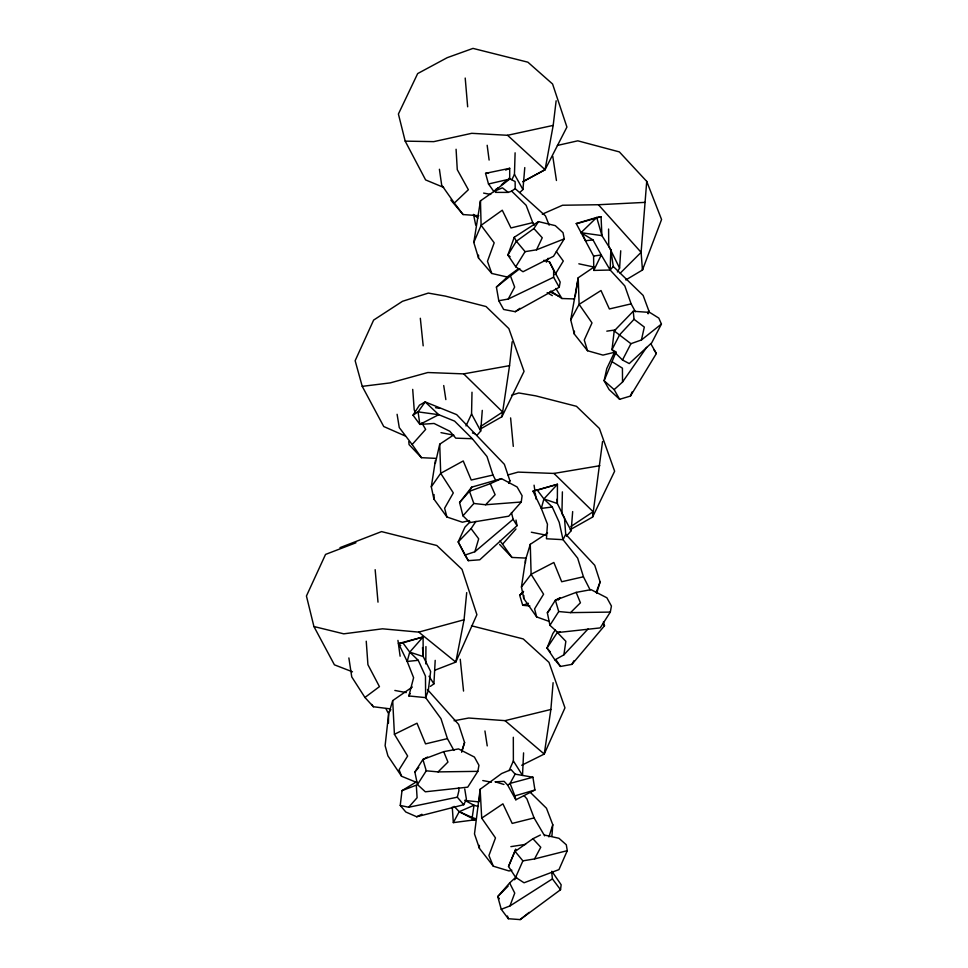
<?xml version="1.0" encoding="UTF-8"?>
<svg xmlns="http://www.w3.org/2000/svg" width="968" height="968" viewBox="0 0 968 968"><rect width="100%" height="100%" fill="white"/><g stroke="black" fill="none" stroke-linecap="round" stroke-linejoin="round"><path stroke-width="1.45" d="M509.712 168.311L509.7 179.08L493.849 191.47L488.501 183.993L485.561 173.345L509.712 168.311L505.671 170.078M518.146 269.007L508.454 275.989L496.402 287.085L498.786 300.733L503.65 309.47L515.266 311.696L559.226 287.278L553.623 277.235L553.66 270.326L549.449 261.832L543.798 260.319M507.123 276.981L491.768 273.46L478.531 258.045L478.555 255.128M425.799 663.915L425.944 646.576M388.446 723.169L388.591 714.263L392.693 700.614L412.32 687.026M465.983 425.944L471.561 413.977L471.997 392.221M562.384 491.865L561.936 513.572L571.181 530.694L566.522 536.115M615.757 351.989L602.967 355.099L587.54 350.743L574.339 334.081L574.411 331.08M511.878 179.673L514.456 174.385L515.109 152.811M635.383 311.696L631.136 303.867L624.82 285.923L610.167 270.024L610.82 249.72L601.914 235.623L596.724 217.449L576.238 223.56L593.59 256.06L593.783 270.411L610.167 270.024L613.276 266.466L610.82 249.72M469.492 520.578L462.377 522.224L446.938 517.009L433.894 499.028L434.063 494.575M435.31 463.43L439.726 444.191L453.254 435.225M549.267 621.444L536.659 616.931L523.736 598.526L523.882 595.538M525.455 562.65L525.6 559.661L530.27 544.331L547.573 532.969M523.579 752.874L522.514 775.428L513.379 760.945L513.318 737.265M430.385 686.36L433.906 683.868L435.201 660.357M617.403 271.947L619.593 268.076L620.73 250.785M476.958 435.31L480.709 431.014L482.282 410.371M557.386 145.442L577.799 140.82L619.363 151.903L646.721 181.391L641.106 252.333L642.462 270.012L625.812 279.946M479.245 801.032L480.14 789.283L501.642 773.529L511.08 769.62L515.133 774.134L532.92 777.231L534.929 790.009L515.835 799.786L507.74 785.205L504.122 781.345L495.277 781.817L503.929 784.467M571.181 530.694L572.669 511.588M551.893 836.34L552.788 824.724L546.472 808.232L529.714 791.788M479.983 206.777L480.455 200.86L496.076 189.994M519.804 192.511L522.95 189.522L524.777 167.585M521.728 765.264L544.246 754.06L550.877 709.484L553.103 682.694M434.644 670.292L455.795 662.1L464.059 619.762L466.709 592.61M592.997 512.883L592.585 517.081L570.2 529.69M480.116 429.163L501.944 416.712L509.543 365.65L512.157 341.813M388.591 714.263L385.119 745.663L387.914 755.863L401.551 776.251L417.317 782.713M511.576 395.222L518.775 392.96L535.776 395.864L576.468 406.306L599.398 428.461L614.632 471.21L592.585 517.081L602.556 441.493M464.749 789.017L466.419 799.302L463.72 804.735L416.688 816.762L405.798 811.995L400.244 805.436L401.998 790.65L416.663 781.696M522.962 181.73L545.069 169.702L553.188 125.404L556.14 100.781M614.208 330.923L611.994 349.642L622.509 359.999L629.248 363.569L651.742 342.793L661.422 324.05L658.821 318.109L649.71 312.41L633.229 311.26L614.208 330.923L630.93 343.688L641.433 339.974L661.422 324.05M642.8 267.12L642.462 270.012L661.567 219.506L646.721 181.391M516.174 876.935L509.628 882.961L497.746 896.574L501.243 909.291L508.297 918.717L520.143 919.6L560.533 889.725L561.15 884.764L551.845 871.248M521.256 502.005L522.103 495.737L517.106 486.977L501.46 478.628L471.694 487.146L459.582 502.513L462.97 515.823L469.904 522.599L508.769 516.186L521.256 502.005L485.609 504.751L473.836 503.481L462.97 515.823M476.244 818.976L472.227 817.476L474.005 805.255L464.713 800.294M554.906 659.886L563.872 654.852L565.856 641.324L557.35 632.479L547.017 648.064L554.906 659.886L560.46 666.456L571.919 664.375L604.504 625.739L603.427 621.867M523.736 598.526L521.449 586.983L525.6 559.661M433.894 499.028L431.304 486.771L435.418 460.453M473.8 242.448L480.455 200.86L481.108 225.338L473.8 242.448L478.531 258.045M575.198 296.559L578.211 277.768L594.013 267.059M648.366 313.68L648.826 310.825L643.139 295.421L613.276 266.466M570.721 319.888L578.211 277.768L579.118 304.375L570.721 319.888L574.339 334.081M559.226 287.278L560.182 282.063L549.449 261.832M477.841 771.351L478.954 765.313L474.417 757.061L458.554 748.917L443.695 751.652L422.907 759.481L414.873 772.028L417.45 784.564L425.339 791.8L467.726 787.165L477.841 771.351L438.081 771.895L426.259 770.806L417.45 784.564M610.312 612.091L611.425 606.053L606.888 597.788L591.024 589.645L576.166 592.38L555.378 600.208L547.344 612.756L549.921 625.292L557.81 632.528L600.196 627.905L610.312 612.091L570.551 612.623L558.73 611.546L549.921 625.292M641.433 339.974L644.313 327.075L634.052 319.307L633.229 311.26M463.72 804.735L457.332 797.184L458.965 790.481L458.566 787.625M400.728 645.487L398.538 643.538L402.894 642.885L409.73 652.117L418.236 660.309L425.46 676.112L425.642 697.625L408.859 695.956L413.602 677.697L407.189 661.459L398.538 643.538L423.076 636.968L423.234 656.546L430.639 671.465L428.267 690.729L425.642 697.625L440.972 718.643L447.422 738.632L453.931 750.43M496.463 188.639L495.483 192.378L508.224 192.402L511.661 191.132L515.194 188.615L515.133 181.561L508.938 178.318L509.7 179.08L488.501 183.993M509.12 483.455L509.87 480.624L504.376 464.325L456.666 414.631L425.17 401.926L419.483 405.132L413.021 415.187L419.858 424.407L434.051 423.464L449.805 431.244L455.783 438.165L472.324 438.71L487.013 456.533L492.966 475.034L495.725 480.358M402.894 642.885L423.076 636.968L409.73 652.117L407.189 661.459L418.236 660.309M552.268 507.002L541.306 508.406L533.017 491.151L537.276 490.159L543.907 498.944L552.268 507.002L559.214 522.321L563.025 539.66L565.711 534.288L564.489 518.025L557.35 503.529L557.447 484.29L543.907 498.944L541.306 508.406L547.452 524.172L546.448 538.777L563.025 539.66L577.654 558.125L583.438 576.783L590.117 589.875M470.049 521.909L464.955 527.112L458.191 541.911L464.906 555.1L474.852 551.748L478.688 538.813L471.077 528.625L475.954 521.304M461.651 752.245L464.579 742.541L458.626 724.391L427.445 689.519M596.627 593.396L600.124 581.889L594.739 565.3L565.711 534.288M548.929 836.909L552.788 824.724M461.784 751.071L464.579 742.541M514.25 237.269L507.861 255.056L515.75 266.793L522.986 271.742L553.514 256.278L564.271 238.854L563.013 232.671L555.293 225.641L538.51 221.612L514.25 237.269L516.392 241.238L525.116 251.644L536.526 249.817L564.271 238.854M647.786 313.584L648.826 310.825M501.243 909.291L509.942 905.951L514.746 893.101L509.628 882.961M508.89 483.238L509.87 480.624M650.774 343.64L656.365 353.538L630.446 396.069L619.617 399.3L609.102 389.559L604.117 380.726L616.035 352.025M596.131 592.452L600.124 581.889M630.446 396.069L632.019 392.004M508.515 866.481L515.69 849.323L508.515 866.481L515.641 877.335L524.051 882.78L558.959 869.615L567.284 850.666L566.292 844.774L558.959 838.288L544.536 835.057M515.641 877.335L522.889 860.855L534.542 858.931L567.284 850.666M509.107 770.601L513.379 760.945M546.351 262.171L548.106 258.274M536.526 249.817L542.249 237.765L533.888 228.557L538.51 221.612M614.982 351.275L606.767 368.566L604.117 380.726L614.16 389.62L619.617 399.3M593.783 270.411L601.261 254.959L593.021 239.931L581.018 232.683L596.724 217.449L601.055 216.699L601.914 235.623L581.018 232.683M501.944 416.712L524.051 371.373L508.853 328.6L486.057 306.541L445.425 296.123L428.316 293.086L402.482 301.302L373.624 320.093L355.147 360.713L362.238 386.353L383.739 426.525L405.398 436.048M522.889 181.609L545.069 169.702L566.921 127.074L552.583 84.01L527.875 62.182L473.001 48.4L447.228 57.669L417.668 73.58L398.405 114.018L405.193 141.134L425.605 179.915L443.634 187.405M622.509 359.999L630.93 343.688M471.694 487.146L469.48 491.272L459.582 502.513M534.542 858.931L540.761 847.254L532.92 838.736L515.121 851.441L522.889 860.855M498.786 300.733L508.236 299.051L514.661 287.06L510.463 275.904L519.84 268.608M454.113 806.356L459.207 811.692L474.973 819.811L453.326 822.619L459.207 811.692L474.005 805.255L478.24 806.477M515.133 774.134L510.075 783.39L507.74 785.205M571.919 664.375L573.903 660.769M408.859 695.956L410.166 693.596M555.003 274.706L563.303 261.045L556.346 251.511M515.75 266.793L525.116 251.644M614.16 389.62L622.533 382.045L646.636 347.355M431.304 486.771L440.694 473.316L463.224 460.962L471.234 480.031L492.966 475.034M390.89 709.58L388.313 713.283L385.869 708.576M555.378 629.902L552.849 633.495L547.017 648.064L550.405 652.069M521.449 586.983L531.117 574.29L553.853 562.481L561.694 581.744L583.438 576.783M547.344 612.756L550.284 609.308M558.125 600.087L560.073 597.776L555.378 600.208L558.73 611.546M414.873 772.028L418.793 767.418M526.241 558.1L511.951 557.447L502.574 544.21L515.992 528.988M400.244 805.436L408.653 807.251L417.099 797.741L416.3 785.157L401.998 790.65M435.721 458.36L421.443 457.683L412.15 444.53L425.654 429.393L421.842 422.919M634.052 319.307L619.665 334.759L611.994 349.642L615.551 352.049M563.872 654.852L588.048 628.97M485.609 504.751L495.12 494.709L490.268 483.697L469.48 491.272L473.836 503.481M471.077 528.625L458.191 541.911L468.306 560.666L479.765 559.806L517.033 525.697L515.992 520.058M508.152 886.083L497.746 896.574L499.355 898.727M620.173 273.23L641.106 252.333L598.418 204.732L562.529 205.24L542.286 214.158M570.551 612.623L580.425 602.786L576.166 592.38M438.081 771.895L447.954 762.058L443.695 751.652M514.492 879.755L516.61 877.637M529.859 605.968L522.72 605.29L519.671 595.211L523.579 591.375M478.797 215.707L463.091 214.545L454.343 203.05L468.367 189.716L457.271 169.666L456.085 149.254M498.169 187.719L493.849 191.47L502.44 187.816L508.224 192.402M501.4 184.9L506.784 180.205M474.852 551.748L513.137 519.296L511.443 512.58M519.671 595.211L523.083 592.392M520.143 919.6L529.157 912.376M496.402 287.085L510.463 275.904M348.879 657.95L351.747 676.91L364.936 697.456L379.444 686.639L367.925 664.689L366.243 641.215M515.266 311.696L519.937 308.308M533.888 228.557L516.392 241.238L507.861 255.056L510.112 256.617M511.866 870.22L509.011 870.958L493.317 866.203L488.925 855.518L495.483 837.925L481.713 818.141L502.912 803.839L512.193 823.417L534.082 817.924L544.633 835.844M570.975 526.483L593.142 511.733L553.962 473.437L518.11 472.106L508.006 474.925M480.37 426.646L502.634 412.005L463.684 373.878L427.832 372.523L390.237 382.892L362.238 386.353M413.021 415.187L418.079 411.884L425.17 401.926L438.746 414.691L454.597 421.116L472.324 438.71M509.942 905.951L552.425 878.884L551.687 872.095M427.602 757.049L422.907 759.481L426.259 770.806M532.92 838.736L540.398 835.021M401.551 776.251L399.094 769.729L407.637 756.032L394.412 734.288L417.002 723.217L425.545 743.884L447.422 738.632M508.236 299.051L553.623 277.235M416.688 816.762L421.903 814.269M490.268 483.697L501.46 478.628M339.986 547.658L381.537 531.601L436.786 545.492L462.014 569.341L476.897 614.68L455.795 662.1L418.733 632.116L382.493 628.813L343.737 633.834L313.922 626.526L306.433 596.01L325.538 554.422L355.958 542.77M522.72 605.29L528.395 603.294M557.81 632.528L560.121 631.717M537.276 490.159L557.447 484.29L533.017 491.151L535.159 493.051M532.92 777.231L510.075 783.39L514.843 795.877L534.929 790.009M579.3 222.955L601.055 216.699M418.733 632.116L464.059 619.762M534.203 225.145L532.751 222.64L510.959 227.952L502.271 210.225L481.108 225.338L494.188 242.799L487.473 261.287L491.768 273.46M454.053 720.749L468.73 718.026L505.042 720.652L550.877 709.484M631.136 303.867L609.368 308.961L600.995 290.533L579.118 304.375L592.005 322.889L584.261 340.022L587.54 350.743M405.193 141.134L433.749 141.643L471.743 133.318L507.559 135.29L553.188 125.404M408.653 807.251L457.332 797.184M463.684 373.878L509.543 365.65M553.962 473.437L599.87 465.705M510.874 846.637L525.588 844.374M593.59 256.06L601.261 254.959L610.167 270.024M606.803 331.153L615.527 329.919M576.238 223.56L577.848 223.378M593.021 239.931L585.507 240.717L583.147 235.381M485.561 173.345L488.501 173.163M598.418 204.732L644.882 202.385M495.277 781.817L498.266 781.769M550.731 291.041L561.96 298.519L574.544 298.943M465.668 800.56L478.712 801.867M472.154 819.472L474.973 819.811M364.936 697.456L373.382 706.737L389.342 708.757M435.527 407.697L439.908 408.399M394.847 690.45L406.282 692.592M483.613 193.092L490.703 194.435M482.778 780.547L491.454 782.205M440.984 432.648L453.871 435.176M531.347 532.231L545.674 535.062M578.84 263.816L593.444 266.914M471.501 625.788L523.228 638.928L548.989 662.366L564.961 707.838L544.246 754.06L505.042 720.652M472.432 432.95L475.07 433.809M409.73 652.117L423.234 656.546L422.496 647.556M543.907 498.944L557.35 503.529L557.06 499.185M352.473 671.816L334.408 664.822L313.922 626.526M459.207 811.692L472.227 817.476M549.776 291.767L559.262 296.45M547.174 292.626L552.317 295.639M612.333 361.875L622.424 368.155L622.533 382.045M477.889 218.139L473.509 214.412L475.724 225.108M515.194 188.615L545.48 215.912L549.159 225.169M507.559 135.29L545.069 169.702M511.661 191.132L526.132 205.289L532.751 222.64M499.621 544.439L511.951 557.447M421.443 457.683L409.065 444.602L408.811 441.674M524.051 795.611L526.894 798.854L534.082 817.924M450.81 200.049L463.091 214.545M602.677 623.586L604.504 625.739M481.713 818.141L480.14 789.283L474.489 833.944L479.402 848.307L493.317 866.203M500.008 540.834L502.574 544.21M412.15 444.53L399.276 427.59L397.098 414.292M552.425 878.884L560.533 889.725M371.676 704.414L373.382 706.737M454.343 203.05L441.674 185.045L439.411 169.267M556.273 660.261L560.46 666.456M429.005 676.233L433.906 683.868M653.872 349.629L656.365 353.538M555.838 288.464L561.96 298.519M513.137 519.296L517.033 525.697M464.906 555.1L468.306 560.666M415.744 412.562L414.219 409.972L412.707 389.39M514.456 174.385L522.95 189.522M471.561 413.977L480.709 431.014M619.593 268.076L608.739 246.126L608.594 229.041M507.474 916.006L508.297 918.717M446.938 517.009L444.602 508.248L453.314 492.906L440.694 473.316L439.726 444.191M536.659 616.931L534.59 608.884L543.58 594.207L531.117 574.29L530.27 544.331M514.843 795.877L515.835 799.786M484.944 730.973L487.231 745.904M552.788 156.344L556.443 180.496M534.07 485.186L534.905 490.788M535.328 493.583L536.175 499.198M443.719 385.542L445.849 399.602M397.945 640.405L400.123 656.207M487.17 145.285L489.118 160.071M460.248 659.232L463.551 691.067M420.33 318.266L423.185 345.842M510.608 417.91L513.294 446.369M375.161 569.692L378.004 602.144M465.209 78.057L467.665 106.795M452.262 807.046L453.326 822.619M392.693 700.614L394.412 734.288M479.341 845.354L479.402 848.307M438.746 414.691L419.858 424.407L418.079 411.884L438.746 414.691"/></g></svg>
